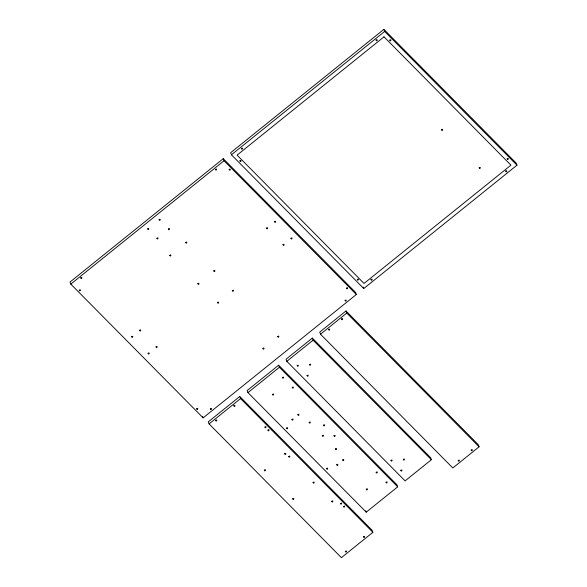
<?xml version="1.0" encoding="UTF-8"?>
<svg xmlns="http://www.w3.org/2000/svg" width="587" height="587" viewBox="0 0 587 587"><rect width="100%" height="100%" fill="white"/><g stroke="black" fill="none" stroke-linecap="round" stroke-linejoin="round"><path stroke-width="0.88" d="M223.251 158.666L70.029 282.024L70.814 284.108L203.124 417.863L356.346 294.505L355.568 292.414L223.251 158.666L224.029 160.75L356.346 294.505M383.876 29.35L230.654 152.708L231.432 154.792L363.749 288.547L516.971 165.189L516.186 163.098L383.876 29.35L384.654 31.434L516.971 165.189M70.814 284.108L224.029 160.75M231.432 154.792L384.654 31.434M239.775 396.489L208.319 421.811L209.097 423.902L341.414 557.65L372.87 532.321L372.092 530.237L239.775 396.489L240.56 398.573L372.87 532.321M278.642 365.202L247.178 390.524L247.963 392.615L366.237 512.172L397.692 486.843L396.915 484.759L278.642 365.202L279.419 367.286L397.692 486.843M312.313 338.083L286.038 359.244L286.823 361.328L405.096 480.885L431.372 459.731L430.594 457.647L312.313 338.083L313.098 340.174L431.372 459.731M345.992 310.971L319.717 332.125L320.502 334.216L452.812 467.964L479.087 446.81L478.31 444.719L345.992 310.971L346.778 313.054L479.087 446.81M209.097 423.902L240.56 398.573M247.963 392.615L279.419 367.286M286.823 361.328L313.098 340.174M320.502 334.216L346.778 313.054M363.228 287.153L363.749 288.547M365.716 510.785L366.237 512.172M202.603 416.469L203.124 417.863M80.742 277.849C81.41 280.307 82.972 276.11 80.742 277.849M79.282 290.147C79.949 292.605 81.512 288.408 79.282 290.147M147.645 228.871C148.313 231.329 149.876 227.132 147.645 228.871M159.114 219.633C159.781 222.091 161.344 217.894 159.114 219.633M156.898 238.234C157.573 240.692 159.136 236.488 156.898 238.234M131.627 336.681C132.295 339.139 133.858 334.942 131.627 336.681M139.589 330.276C140.256 332.734 141.819 328.537 139.589 330.276M168.374 228.996C169.041 231.454 170.604 227.25 168.374 228.996M169.768 255.264C170.435 257.722 171.998 253.525 169.768 255.264M148.056 353.286C148.724 355.744 150.287 351.547 148.056 353.286M156.01 346.88C156.678 349.338 158.248 345.141 156.01 346.88M185.675 242.453C186.343 244.911 187.913 240.714 185.675 242.453M215.458 169.394C216.126 171.852 217.689 167.647 215.458 169.394M197.841 283.646C198.509 286.104 200.072 281.907 197.841 283.646M229.165 169.474C229.833 171.932 231.403 167.728 229.165 169.474M241.367 148.533C242.035 150.991 243.598 146.794 241.367 148.533M239.9 160.831C240.567 163.289 242.13 159.092 239.9 160.831M213.756 270.834C214.424 273.293 215.987 269.088 213.756 270.834M217.513 302.525C218.181 304.983 219.743 300.779 217.513 302.525M196.66 408.801C197.327 411.26 198.89 407.062 196.66 408.801M232.313 290.602C232.98 293.06 234.543 288.863 232.313 290.602M210.366 408.882C211.034 411.34 212.604 407.143 210.366 408.882M266.527 228.072C267.195 230.53 268.758 226.333 266.527 228.072M215.7 420.321C216.368 422.779 217.931 418.582 215.7 420.321M274.489 221.666C275.156 224.124 276.719 219.927 274.489 221.666M233.831 405.72C234.507 408.178 236.069 403.981 233.831 405.72M282.956 244.684C283.624 247.134 285.187 242.937 282.956 244.684M290.91 238.271C291.585 240.729 293.148 236.532 290.91 238.271M262.91 348.414C263.578 350.872 265.141 346.675 262.91 348.414M277.717 336.498C278.385 338.956 279.948 334.751 277.717 336.498M272.493 394.398C273.16 396.849 274.723 392.652 272.493 394.398M264.92 427.065C265.588 429.523 267.158 425.326 264.92 427.065M267.907 430.088C268.582 432.546 270.145 428.341 267.907 430.088M282.369 377.492C283.037 379.95 284.6 375.753 282.369 377.492M376.084 40.077C376.751 42.535 378.314 38.331 376.084 40.077M264.311 470.136C264.979 472.594 266.542 468.389 264.311 470.136M297.176 365.576C297.844 368.034 299.407 363.83 297.176 365.576M292.223 387.457C292.891 389.915 294.461 385.718 292.223 387.457M286.551 428.092C287.219 430.55 288.782 426.353 286.551 428.092M389.79 40.158C390.458 42.616 392.021 38.412 389.79 40.158M291.937 419.419C292.605 421.877 294.168 417.68 291.937 419.419M284.666 453.744C285.333 456.202 286.904 452.005 284.666 453.744M309.503 364.6C310.171 367.058 311.734 362.854 309.503 364.6M307.03 375.541C307.698 377.999 309.261 373.794 307.03 375.541M297.858 414.657C298.526 417.115 300.089 412.91 297.858 414.657M288.694 456.473C289.362 458.931 290.925 454.727 288.694 456.473M328.581 329.446C329.248 331.897 330.811 327.7 328.581 329.446M309.151 422.376C309.819 424.834 311.381 420.63 309.151 422.376M346.55 288.129C347.218 290.587 348.781 286.383 346.55 288.129M345.083 300.427C345.75 302.885 347.313 298.68 345.083 300.427M292.686 498.818C293.353 501.276 294.923 497.072 292.686 498.818M341.531 319.012C342.199 321.471 343.762 317.274 341.531 319.012M357.285 279.485C357.953 281.943 359.515 277.746 357.285 279.485M323.54 425.164C324.207 427.622 325.77 423.418 323.54 425.164M322.292 435.657C322.96 438.115 324.523 433.918 322.292 435.657M313.04 482.426C313.715 484.884 315.278 480.687 313.04 482.426M370.991 279.566C371.659 282.024 373.222 277.827 370.991 279.566M333.996 435.73C334.663 438.188 336.226 433.984 333.996 435.73M326.577 468.551C327.245 471.009 328.808 466.812 326.577 468.551M335.434 448.945C336.102 451.403 337.664 447.199 335.434 448.945M336.733 464.713C337.408 467.164 338.97 462.967 336.733 464.713M331.714 501.298C332.381 503.756 333.944 499.559 331.714 501.298M342.654 459.944C343.329 462.402 344.892 458.198 342.654 459.944M340.489 503.455C341.157 505.906 342.72 501.709 340.489 503.455M441.527 129.756C442.202 132.214 443.765 128.017 441.527 129.756M343.476 506.471C344.143 508.929 345.706 504.725 343.476 506.471M345.325 551.354C345.992 553.812 347.555 549.615 345.325 551.354M366.281 489.198C366.948 491.657 368.511 487.452 366.281 489.198M376.157 472.3C376.825 474.751 378.388 470.554 376.157 472.3M363.463 536.753C364.131 539.211 365.694 535.014 363.463 536.753M390.957 460.377C391.624 462.835 393.187 458.638 390.957 460.377M386.011 482.257C386.679 484.715 388.242 480.518 386.011 482.257M479.161 167.801C479.828 170.259 481.399 166.055 479.161 167.801M403.291 459.401C403.959 461.859 405.522 457.655 403.291 459.401M400.818 470.341C401.486 472.799 403.049 468.602 400.818 470.341M507.168 158.813C507.836 161.271 509.406 157.067 507.168 158.813M505.708 171.111C506.376 173.569 507.938 169.364 505.708 171.111M458.205 460.479C458.873 462.93 460.435 458.733 458.205 460.479M471.163 450.046C471.831 452.504 473.393 448.307 471.163 450.046M384.008 36.834L237.082 155.129L364.021 283.44L510.947 165.152L384.008 36.834"/></g></svg>
